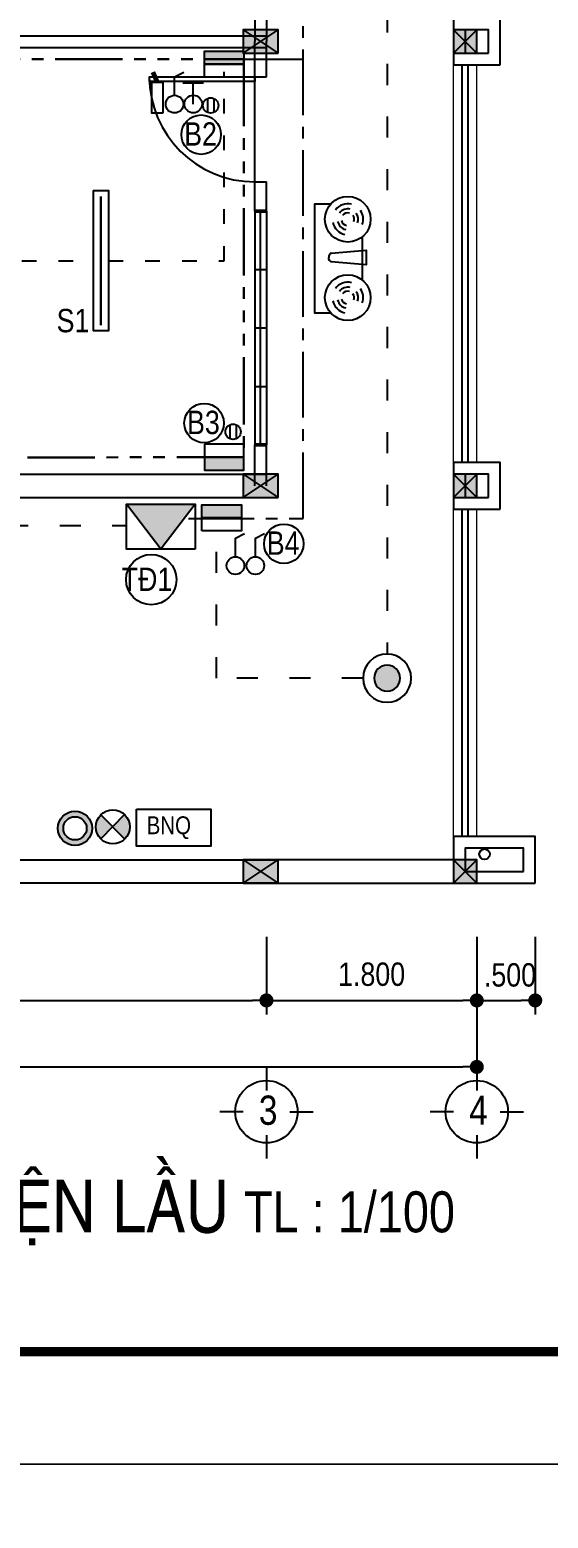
# Model space of a CAD drawing. Header units: millimetres. Extents: x 100 to 288, y -65 to 177.
# Drawn here: x 141.72 to 146.16, y -27.8 to -15.07 of the extents above; entities that cross this region are included whole.
import ezdxf

# ---------------------------------------------------------------- set-up
doc = ezdxf.new("R2010")
doc.units = ezdxf.units.MM
doc.header["$LTSCALE"] = 0.3
doc.header["$MEASUREMENT"] = 0
doc.header["$PDMODE"] = 2
for name, pattern in [('ACAD_ISO03W100', [30, 12, -18]), ('ACAD_ISO04W100', [30, 24, -3, 0, -3]), ('ACAD_ISO06W100', [36, 24, -3, 0, -3, 0, -3, 0, -3]), ('CENTER2', [1.125, 0.75, -0.125, 0.125, -0.125])]:
    doc.linetypes.add(name, pattern=pattern)
doc.layers.get('0').update_dxf_attribs({"linetype": 'CONTINUOUS', "lineweight": 13})
doc.layers.get('DEFPOINTS').update_dxf_attribs({"linetype": 'CONTINUOUS', "lineweight": 13})
for name, color, linetype in [('CB-TD-34', 34, 'CONTINUOUS'), ('CHU', 3, 'CONTINUOUS'), ('COT', 1, 'CONTINUOUS'), ('DEN-24', 24, 'CONTINUOUS'), ('HACTH', 8, 'CONTINUOUS'), ('HATCH', 8, 'CONTINUOUS'), ('LAYER 1', 1, 'CONTINUOUS'), ('LAYER1', 1, 'CONTINUOUS'), ('LAYER3', 34, 'CONTINUOUS'), ('LAYER4', 114, 'CONTINUOUS'), ('LAYER5', 5, 'CONTINUOUS'), ('LAYER7', 7, 'CONTINUOUS'), ('QUAT', 36, 'CONTINUOUS'), ('THIETBI', 25, 'CONTINUOUS'), ('TU DIEN', 3, 'CONTINUOUS'), ('TUONG', 7, 'CONTINUOUS')]:
    doc.layers.add(name, color=color, linetype=linetype)
for name, color, linetype, lineweight in [('DAY CAI', 2, 'ACAD_ISO04W100', 30), ('DAY DEN', 4, 'ACAD_ISO03W100', 25), ('DAY NHANH-90', 90, 'ACAD_ISO06W100', 30)]:
    doc.layers.add(name, color=color, linetype=linetype, lineweight=lineweight)
doc.styles.add('chu dan', font='VHELVCN.TTF', dxfattribs={"height": 350})
doc.styles.add('HELVE', font='')
doc.styles.add('HELVE-KT', font='VHELVCN.TTF')
doc.styles.get('HELVE').set_extended_font_data('VNhelvetica')
doc.dimstyles.new('1-100', dxfattribs={"dimtxt": 0.2, "dimasz": 0.12, "dimexe": 0.12, "dimexo": 0.2, "dimgap": 0.12, "dimtad": 1, "dimdec": 3, "dimzin": 4, "dimdsep": 46, "dimtxsty": 'HELVE-KT', "dimblk1": 'DOT', "dimblk2": 'DOT', "dimsah": 1, "dimcen": -0.18, "dimadec": 3, "dimazin": 0, "dimtfac": 1, "dimtdec": 3, "dimtmove": 2, "dimatfit": 3, "dimldrblk": 'DOT', "dimfxl": 0, "dimtolj": 1, "dimtzin": 4, "dimarcsym": 0})

# ---------------------------------------------------------------- blocks, each defined once
blk = doc.blocks.new('_DOT')
at = {"color": 0, "linetype": 'ByBlock'}
blk.add_line((-0.5, 0), (-1, 0), dxfattribs=at)
at = {"color": 0, "linetype": 'ByBlock', "const_width": 0.5}
blk.add_lwpolyline([(-0.25, 0, 1), (0.25, 0, 1)], format="xyb", close=True, dxfattribs=at)
blk = doc.blocks.new('*D936')
at = {"layer": 'DEFPOINTS', "color": 0, "lineweight": -2, "ltscale": 5}
for p in [(138.048, -22.629), (143.748, -22.629), (143.748, -23.372)]:
    blk.add_point(p, dxfattribs=at)
at = {"layer": 'LAYER 1', "color": 0, "lineweight": -2, "ltscale": 5}
for p, q in [((138.048, -22.829), (138.048, -23.492)), ((143.748, -22.829), (143.748, -23.492)), ((138.168, -23.372), (143.628, -23.372))]:
    blk.add_line(p, q, dxfattribs=at)
at = {"layer": 'LAYER 1', "color": 0, "lineweight": -2, "ltscale": 5, "xscale": 0.12, "yscale": 0.12, "zscale": 0.12, "rotation": 180}
blk.add_blockref('_DOT', (138.048, -23.372), dxfattribs=at)
at = {"layer": 'LAYER 1', "color": 0, "lineweight": -2, "ltscale": 5, "xscale": 0.12, "yscale": 0.12, "zscale": 0.12}
blk.add_blockref('_DOT', (143.748, -23.372), dxfattribs=at)
at = {"layer": 'LAYER 1', "color": 0, "ltscale": 5, "insert": (140.898, -23.149), "char_height": 0.2, "attachment_point": 5, "style": 'HELVE-KT'}
blk.add_mtext('\\A1;5.700', dxfattribs=at)
blk = doc.blocks.new('*D944')
at = {"layer": 'DEFPOINTS', "color": 0, "lineweight": -2, "ltscale": 5}
for p in [(143.748, -22.629), (145.548, -22.629), (145.548, -23.372)]:
    blk.add_point(p, dxfattribs=at)
at = {"layer": 'LAYER 1', "color": 0, "lineweight": -2, "ltscale": 5}
for p, q in [((143.748, -22.829), (143.748, -23.492)), ((145.548, -22.829), (145.548, -23.492)), ((143.868, -23.372), (145.428, -23.372))]:
    blk.add_line(p, q, dxfattribs=at)
at = {"layer": 'LAYER 1', "color": 0, "lineweight": -2, "ltscale": 5, "xscale": 0.12, "yscale": 0.12, "zscale": 0.12, "rotation": 180}
blk.add_blockref('_DOT', (143.748, -23.372), dxfattribs=at)
at = {"layer": 'LAYER 1', "color": 0, "lineweight": -2, "ltscale": 5, "xscale": 0.12, "yscale": 0.12, "zscale": 0.12}
blk.add_blockref('_DOT', (145.548, -23.372), dxfattribs=at)
at = {"layer": 'LAYER 1', "color": 0, "ltscale": 5, "insert": (144.648, -23.149), "char_height": 0.2, "attachment_point": 5, "style": 'HELVE-KT'}
blk.add_mtext('\\A1;1.800', dxfattribs=at)
blk = doc.blocks.new('*D945')
at = {"layer": 'DEFPOINTS', "color": 0, "lineweight": -2, "ltscale": 5}
for p in [(136.548, -23.224), (145.548, -23.224), (145.548, -23.941)]:
    blk.add_point(p, dxfattribs=at)
at = {"layer": 'LAYER 1', "color": 0, "lineweight": -2, "ltscale": 5}
for p, q in [((136.548, -23.424), (136.548, -24.061)), ((145.548, -23.424), (145.548, -24.061)), ((136.668, -23.941), (145.428, -23.941))]:
    blk.add_line(p, q, dxfattribs=at)
at = {"layer": 'LAYER 1', "color": 0, "lineweight": -2, "ltscale": 5, "xscale": 0.12, "yscale": 0.12, "zscale": 0.12, "rotation": 180}
blk.add_blockref('_DOT', (136.548, -23.941), dxfattribs=at)
at = {"layer": 'LAYER 1', "color": 0, "lineweight": -2, "ltscale": 5, "xscale": 0.12, "yscale": 0.12, "zscale": 0.12}
blk.add_blockref('_DOT', (145.548, -23.941), dxfattribs=at)
at = {"layer": 'LAYER 1', "color": 0, "ltscale": 5, "insert": (141.048, -23.719), "char_height": 0.2, "attachment_point": 5, "style": 'HELVE-KT'}
blk.add_mtext('\\A1;9.000', dxfattribs=at)
blk = doc.blocks.new('*D934')
at = {"layer": 'DEFPOINTS', "color": 0, "lineweight": -2, "ltscale": 5}
for p in [(145.548, -22.629), (146.048, -22.629), (146.048, -23.372)]:
    blk.add_point(p, dxfattribs=at)
at = {"layer": 'LAYER 1', "color": 0, "lineweight": -2, "ltscale": 5}
for p, q in [((145.548, -22.829), (145.548, -23.492)), ((146.048, -22.829), (146.048, -23.492)), ((145.668, -23.372), (145.928, -23.372))]:
    blk.add_line(p, q, dxfattribs=at)
at = {"layer": 'LAYER 1', "color": 0, "lineweight": -2, "ltscale": 5, "xscale": 0.12, "yscale": 0.12, "zscale": 0.12, "rotation": 180}
blk.add_blockref('_DOT', (145.548, -23.372), dxfattribs=at)
at = {"layer": 'LAYER 1', "color": 0, "lineweight": -2, "ltscale": 5, "xscale": 0.12, "yscale": 0.12, "zscale": 0.12}
blk.add_blockref('_DOT', (146.048, -23.372), dxfattribs=at)
at = {"layer": 'LAYER 1', "color": 0, "ltscale": 5, "insert": (145.832, -23.155), "char_height": 0.2, "attachment_point": 5, "style": 'HELVE-KT'}
blk.add_mtext('\\A1;.500', dxfattribs=at)
blk = doc.blocks.new('1.2')
at = {"layer": 'DEN-24'}
for points in [[(176.542, 92.721), (176.542, 92.851), (175.342, 92.851), (175.342, 92.721)], [(176.542, 92.721), (175.342, 92.721)], [(175.942, 92.786), (175.39, 92.786)]]:
    blk.add_lwpolyline(points, dxfattribs=at)
at = {"layer": 'DEN-24', "linetype": 'Continuous', "ltscale": 0.08, "const_width": 0.02}
for points in [[(175.942, 92.786), (175.39, 92.786)], [(175.942, 92.786), (176.494, 92.786)]]:
    blk.add_lwpolyline(points, dxfattribs=at)
blk = doc.blocks.new('BDIEN')
at = {"layer": 'CB-TD-34', "ltscale": 0.3}
blk.add_hatch(color=256, dxfattribs=at).paths.add_polyline_path([(368, 150), (368, 261), (30, 261), (30, 150)])
at = {"layer": 'CB-TD-34'}
for points in [[(368, 39), (368, 261), (30, 261), (30, 39)], [(368, 150), (368, 150), (30, 150), (30, 150)]]:
    blk.add_lwpolyline(points, close=True, dxfattribs=at)
blk = doc.blocks.new('ocam')
at = {"layer": 'CB-TD-34', "ltscale": 0.3}
for p, q in [((2626.682, 1316.332), (2626.682, 1316.232)), ((2626.727, 1316.332), (2626.727, 1316.232))]:
    blk.add_line(p, q, dxfattribs=at)
at = {"layer": 'CB-TD-34', "ltscale": 0.3, "extrusion": (0, 0, -1)}
blk.add_ellipse((2626.705, 1316.282), major_axis=(0.0387, 0.0387), ratio=1, start_param=3.926991, end_param=10.210176, dxfattribs=at)
blk = doc.blocks.new('congtac')
at = {"layer": 'CB-TD-34', "ltscale": 0.3}
blk.add_lwpolyline([(2626.568, 1316.342), (2626.568, 1316.474), (2626.633, 1316.508)], dxfattribs=at)
at = {"layer": 'CB-TD-34', "ltscale": 0.3, "extrusion": (0, 0, -1)}
blk.add_ellipse((2626.568, 1316.279), major_axis=(-0.0445, 0.0445), ratio=1, start_param=5.497787, end_param=11.780972, dxfattribs=at)
blk = doc.blocks.new('dimerquat')
at = {"layer": 'QUAT', "linetype": 'Continuous'}
for points in [[(2626.193, 1316.431), (2626.342, 1316.431)], [(2626.268, 1316.279), (2626.268, 1316.431)]]:
    blk.add_lwpolyline(points, dxfattribs=at)
blk.add_circle((2626.268, 1316.279), 0.0629, dxfattribs=at)
blk = doc.blocks.new('rtrtr')
at = {"layer": 'LAYER1', "linetype": 'Continuous', "ltscale": 0.08}
blk.add_hatch(color=256, dxfattribs=at).paths.add_polyline_path([(-2873.046, 963.636, 1), (-2872.852, 963.636, 1)])
at = {"layer": 'LAYER3'}
blk.add_circle((-2872.949, 963.636), 0.179, dxfattribs=at)
at = {"layer": 'THIETBI'}
blk.add_circle((-2872.949, 963.636), 0.0967, dxfattribs=at)
blk = doc.blocks.new('1222')
at = {"layer": 'COT', "ltscale": 200}
h = blk.add_hatch(color=256, dxfattribs=at)
h.paths.add_polyline_path([(303.386, 228.53, 1), (303.695, 228.53, 1)])
h.paths.add_polyline_path([(303.647, 228.53, 1), (303.435, 228.53, 1)], flags=17)
h = blk.add_hatch(color=256, dxfattribs=at)
h.paths.add_polyline_path([(303.884, 228.544), (303.993, 228.432, 0.202908), (304.04, 228.543, 0.204161), (303.992, 228.655)])
h.paths.add_polyline_path([(303.884, 228.544), (303.777, 228.654, 0.201837), (303.731, 228.543, 0.200249), (303.776, 228.433)])
for p, q in [((303.992, 228.655), (303.776, 228.433)), ((303.777, 228.654), (303.993, 228.432))]:
    blk.add_line(p, q, dxfattribs=at)
blk.add_lwpolyline([(304.101, 228.704), (304.777, 228.704), (304.777, 228.369), (304.101, 228.369)], close=True, dxfattribs=at)
for centre, radius in [((303.541, 228.53), 0.155), ((303.541, 228.53), 0.106), ((303.885, 228.543), 0.155)]:
    blk.add_circle(centre, radius, dxfattribs=at)
at = {"layer": 'COT', "ltscale": 200, "insert": (304.193, 228.639), "char_height": 0.1625, "width": 0.75343, "attachment_point": 1, "style": 'chu dan'}
blk.add_mtext('BNQ', dxfattribs=at)

msp = doc.modelspace()

# ---------------------------------------------------------------- hatches: boundary and pattern name
at = {"layer": 'CB-TD-34', "linetype": 'Continuous', "ltscale": 0.08}
msp.add_hatch(color=256, dxfattribs=at).paths.add_polyline_path([(142.84445, -19.51103), (142.55168, -19.12715), (143.13721, -19.12715)])
at = {"layer": 'LAYER7', "lineweight": -2, "ltscale": 0.08}
h = msp.add_hatch(color=256, dxfattribs=at)
h.paths.add_polyline_path([(143.54806, -15.06865), (143.54806, -15.26865), (143.69806, -15.16865)])
h.paths.add_polyline_path([(143.69806, -15.16865), (143.84806, -15.06865), (143.54806, -15.06865)])
h.paths.add_polyline_path([(143.54806, -15.26865), (143.84806, -15.26865), (143.69806, -15.16865)])
h.paths.add_polyline_path([(143.69806, -15.16865), (143.84806, -15.26865), (143.84806, -15.06865)])
h = msp.add_hatch(color=256, dxfattribs=at)
h.paths.add_polyline_path([(145.44806, -15.16865), (145.34806, -15.06865), (145.34806, -15.26865)])
h.paths.add_polyline_path([(145.44806, -15.16865), (145.34806, -15.26865), (145.54806, -15.26865)])
h.paths.add_polyline_path([(145.54806, -15.06865), (145.44806, -15.16865), (145.54806, -15.26865)])
h.paths.add_polyline_path([(145.54806, -15.06865), (145.34806, -15.06865), (145.44806, -15.16865)])
h = msp.add_hatch(color=256, dxfattribs=at)
h.paths.add_polyline_path([(145.44806, -15.16865), (145.34806, -15.06865), (145.34806, -15.26865)])
h.paths.add_polyline_path([(145.44806, -15.16865), (145.34806, -15.26865), (145.54806, -15.26865)])
h.paths.add_polyline_path([(145.54806, -15.06865), (145.44806, -15.16865), (145.54806, -15.26865)])
h.paths.add_polyline_path([(145.54806, -15.06865), (145.34806, -15.06865), (145.44806, -15.16865)])
h = msp.add_hatch(color=256, dxfattribs=at)
h.paths.add_polyline_path([(143.54806, -18.86865), (143.54806, -19.06865), (143.69806, -18.96865)])
h.paths.add_polyline_path([(143.69806, -18.96865), (143.84806, -18.86865), (143.54806, -18.86865)])
h.paths.add_polyline_path([(143.54806, -19.06865), (143.84806, -19.06865), (143.69806, -18.96865)])
h.paths.add_polyline_path([(143.69806, -18.96865), (143.84806, -19.06865), (143.84806, -18.86865)])
h = msp.add_hatch(color=256, dxfattribs=at)
h.paths.add_polyline_path([(145.44806, -18.96865), (145.34806, -18.86865), (145.34806, -19.06865)])
h.paths.add_polyline_path([(145.44806, -18.96865), (145.34806, -19.06865), (145.54806, -19.06865)])
h.paths.add_polyline_path([(145.54806, -18.86865), (145.44806, -18.96865), (145.54806, -19.06865)])
h.paths.add_polyline_path([(145.54806, -18.86865), (145.34806, -18.86865), (145.44806, -18.96865)])
h = msp.add_hatch(color=256, dxfattribs=at)
h.paths.add_polyline_path([(145.44806, -18.96865), (145.34806, -18.86865), (145.34806, -19.06865)])
h.paths.add_polyline_path([(145.44806, -18.96865), (145.34806, -19.06865), (145.54806, -19.06865)])
h.paths.add_polyline_path([(145.54806, -18.86865), (145.44806, -18.96865), (145.54806, -19.06865)])
h.paths.add_polyline_path([(145.54806, -18.86865), (145.34806, -18.86865), (145.44806, -18.96865)])
h = msp.add_hatch(color=256, dxfattribs=at)
h.paths.add_polyline_path([(143.54806, -22.16865), (143.54806, -22.36865), (143.69806, -22.26865)])
h.paths.add_polyline_path([(143.69806, -22.26865), (143.84806, -22.16865), (143.54806, -22.16865)])
h.paths.add_polyline_path([(143.54806, -22.36865), (143.84806, -22.36865), (143.69806, -22.26865)])
h.paths.add_polyline_path([(143.69806, -22.26865), (143.84806, -22.36865), (143.84806, -22.16865)])
h = msp.add_hatch(color=256, dxfattribs=at)
h.paths.add_polyline_path([(145.44806, -22.26865), (145.34806, -22.16865), (145.34806, -22.36865)])
h.paths.add_polyline_path([(145.44806, -22.26865), (145.34806, -22.36865), (145.54806, -22.36865)])
h.paths.add_polyline_path([(145.54806, -22.16865), (145.44806, -22.26865), (145.54806, -22.36865)])
h.paths.add_polyline_path([(145.54806, -22.16865), (145.34806, -22.16865), (145.44806, -22.26865)])
h = msp.add_hatch(color=256, dxfattribs=at)
h.paths.add_polyline_path([(145.44806, -22.26865), (145.34806, -22.16865), (145.34806, -22.36865)])
h.paths.add_polyline_path([(145.44806, -22.26865), (145.34806, -22.36865), (145.54806, -22.36865)])
h.paths.add_polyline_path([(145.54806, -22.16865), (145.44806, -22.26865), (145.54806, -22.36865)])
h.paths.add_polyline_path([(145.54806, -22.16865), (145.34806, -22.16865), (145.44806, -22.26865)])

# ---------------------------------------------------------------- linework, layer by layer
at = {"ltscale": 5}
for p, q in [((145.34806, -18.76865), (145.34806, -15.36865)), ((145.54806, -18.76865), (145.54806, -15.36865)), ((145.34806, -21.96865), (145.34806, -19.16865)), ((145.54806, -21.96865), (145.54806, -19.16865))]:
    msp.add_line(p, q, dxfattribs=at)
at = {"layer": 'CB-TD-34', "linetype": 'Continuous', "const_width": 0.04067}
msp.add_lwpolyline([(142.81483, -15.51668), (142.77628, -15.42955)], dxfattribs=at)
at = {"layer": 'CB-TD-34', "linetype": 'Continuous'}
for points in [[(142.86149, -15.78213), (142.76816, -15.78213), (142.76816, -15.51668), (142.86149, -15.51668)], [(143.13714, -19.51104), (142.55161, -19.51104), (142.55161, -19.12716), (143.13714, -19.12716)]]:
    msp.add_lwpolyline(points, close=True, dxfattribs=at)
at = {"layer": 'CB-TD-34', "linetype": 'Continuous', "ltscale": 0.08}
msp.add_lwpolyline([(143.13714, -19.12716), (142.84437, -19.51104), (142.55161, -19.12716)], dxfattribs=at)
at = {"layer": 'CHU'}
for points in [[(143.74806, -23.9413), (143.74806, -24.1413)], [(145.54806, -23.9413), (145.54806, -24.1413)], [(143.54806, -24.32463), (143.34806, -24.32463)], [(143.94806, -24.32463), (144.14806, -24.32463)], [(145.34806, -24.32463), (145.14806, -24.32463)], [(145.74806, -24.32463), (145.94806, -24.32463)], [(143.74806, -24.52463), (143.74806, -24.72463)], [(145.54806, -24.52463), (145.54806, -24.72463)]]:
    msp.add_lwpolyline(points, dxfattribs=at)
for centre in [(143.74806, -24.32463), (145.54806, -24.32463)]:
    msp.add_circle(centre, 0.26667, dxfattribs=at)
at = {"layer": 'DAY DEN', "ltscale": 0.05}
for points in [[(144.78056, -13.11006), (144.78056, -20.40831)], [(137.47901, -20.41217), (137.47901, -19.30741), (142.55161, -19.30741)], [(144.57399, -20.61488), (143.31959, -20.61488), (143.31959, -19.35415)]]:
    msp.add_lwpolyline(points, dxfattribs=at)
at = {"layer": 'DAY DEN', "ltscale": 0.035}
for points in [[(142.39546, -17.04365), (143.38663, -17.04365), (143.38663, -15.42829)], [(141.33878, -17.04365), (142.26567, -17.04365)]]:
    msp.add_lwpolyline(points, dxfattribs=at)
at = {"layer": 'DAY DEN', "linetype": 'Continuous', "ltscale": 0.08}
for points in [[(144.29696, -16.55963), (144.15967, -16.55963), (144.15967, -17.48805), (144.29696, -17.48805)], [(144.57117, -17.21094), (144.57117, -16.83674)], [(144.30075, -16.9788), (144.6016, -16.95274), (144.6016, -17.07964), (144.30075, -17.05359)]]:
    msp.add_lwpolyline(points, dxfattribs=at)
for centre in [(144.4439, -16.68846), (144.4439, -17.35922)]:
    msp.add_circle(centre, 0.19541, dxfattribs=at)
for centre, radius, start, end in [((144.4439, -16.68846), 0.13173, 75.855982, 143.393834), ((144.4439, -16.68846), 0.08876, 75.855982, 143.393834), ((144.4439, -16.68846), 0.05466, 75.855982, 143.393834), ((144.4439, -16.68846), 0.05466, 339.868895, 35.099278), ((144.4439, -16.68846), 0.08876, 339.868895, 35.099278), ((144.4439, -16.68846), 0.13173, 339.868895, 35.099278), ((144.4439, -16.68846), 0.13173, 192.515286, 258.801915), ((144.4439, -16.68846), 0.08876, 192.515286, 258.801915), ((144.4439, -16.68846), 0.05466, 192.515286, 258.801915), ((144.4439, -17.35922), 0.13173, 75.855982, 143.393834), ((144.4439, -17.35922), 0.08876, 75.855982, 143.393834), ((144.4439, -17.35922), 0.05466, 75.855982, 143.393834), ((144.4439, -17.35922), 0.08876, 339.868895, 35.099278), ((144.4439, -17.35922), 0.13173, 339.868895, 35.099278), ((144.4439, -17.35922), 0.13173, 192.515286, 258.801915), ((144.4439, -17.35922), 0.08876, 192.515286, 258.801915), ((144.4439, -17.35922), 0.05466, 192.515286, 258.801915), ((144.4439, -17.35922), 0.05466, 339.868895, 35.099278)]:
    msp.add_arc(centre, radius, start, end, dxfattribs=at)
for points in [[(144.30075, -16.9788), (144.28557, -16.99582), (144.28087, -17.01619)], [(144.30075, -17.05359), (144.28557, -17.03656), (144.28087, -17.01619)]]:
    msp.add_spline(points, degree=3, dxfattribs=at)
at = {"layer": 'DAY NHANH-90', "linetype": 'CENTER2', "lineweight": -2, "ltscale": 2.5}
for points in [[(143.07964, -19.24764), (144.06279, -19.24764), (144.06279, -0.10983)], [(143.49829, -15.31739), (144.06279, -15.31739)]]:
    msp.add_lwpolyline(points, dxfattribs=at)
at = {"layer": 'DAY NHANH-90', "ltscale": 0.08}
msp.add_lwpolyline([(136.94796, -16.62108), (136.83689, -16.62108), (136.83689, -15.31739), (143.55579, -15.31739), (143.55579, -18.72467), (138.80566, -18.72768)], dxfattribs=at)
at = {"layer": 'DEFPOINTS', "linetype": 'Continuous', "ltscale": 0.08}
for points in [[(116.85754, -27.34106), (158.85754, -27.34106), (158.85754, 2.35894), (116.85754, 2.35894)], [(116.85754, -57.04106), (158.85754, -57.04106), (158.85754, -27.34106), (116.85754, -27.34106)]]:
    msp.add_lwpolyline(points, close=True, dxfattribs=at)
at = {"layer": 'LAYER 1', "ltscale": 5}
msp.add_circle((145.61418, -22.12095), 0.045, dxfattribs=at)
at = {"layer": 'LAYER4', "ltscale": 5}
for p, q in [((145.42306, -18.76865), (145.42306, -15.36865)), ((145.47306, -18.76865), (145.47306, -15.36865)), ((145.42306, -21.96865), (145.42306, -19.16865)), ((145.47306, -21.96865), (145.47306, -19.16865))]:
    msp.add_line(p, q, dxfattribs=at)
at = {"layer": 'LAYER5', "color": 163, "linetype": 'Continuous'}
for p, q in [((143.64806, -16.36865), (143.64806, -15.46865)), ((143.64806, -16.61865), (143.64806, -18.61865)), ((143.69806, -18.61865), (143.69806, -16.61865)), ((143.74806, -16.61865), (143.74806, -18.61865)), ((143.64806, -17.11865), (143.74806, -17.11865)), ((143.64806, -17.61865), (143.74806, -17.61865)), ((143.64806, -18.11865), (143.74806, -18.11865))]:
    msp.add_line(p, q, dxfattribs=at)
msp.add_lwpolyline([(143.64806, -15.46865), (143.64806, -15.50865), (142.74806, -15.50865), (142.74806, -15.46865)], close=True, dxfattribs=at)
msp.add_arc((143.64806, -15.46467), 0.90392, 180.252591, 270, dxfattribs=at)
at = {"layer": 'LAYER7', "lineweight": -2, "ltscale": 0.08}
for p, q in [((143.54806, -15.26865), (143.84806, -15.06865)), ((143.54806, -15.06865), (143.84806, -15.26865)), ((145.34806, -15.26865), (145.54806, -15.06865)), ((145.34806, -15.06865), (145.54806, -15.26865)), ((145.34806, -15.26865), (145.54806, -15.06865)), ((145.34806, -15.06865), (145.54806, -15.26865)), ((143.54806, -19.06865), (143.84806, -18.86865)), ((143.54806, -18.86865), (143.84806, -19.06865)), ((145.34806, -19.06865), (145.54806, -18.86865)), ((145.34806, -18.86865), (145.54806, -19.06865)), ((145.34806, -19.06865), (145.54806, -18.86865)), ((145.34806, -18.86865), (145.54806, -19.06865)), ((143.54806, -22.36865), (143.84806, -22.16865)), ((143.54806, -22.16865), (143.84806, -22.36865)), ((145.34806, -22.36865), (145.54806, -22.16865)), ((145.34806, -22.16865), (145.54806, -22.36865)), ((145.34806, -22.36865), (145.54806, -22.16865)), ((145.34806, -22.16865), (145.54806, -22.36865)), ((143.74806, -22.36865), (145.54806, -22.36865))]:
    msp.add_line(p, q, dxfattribs=at)
at = {"layer": 'LAYER7', "linetype": 'Continuous', "const_width": 0.08}
msp.add_lwpolyline([(157.85754, 1.3964), (118.65754, 1.3964), (118.65754, -26.37851), (157.85754, -26.37851)], close=True, dxfattribs=at)
at = {"layer": 'LAYER7', "lineweight": -2, "ltscale": 0.08}
for points in [[(143.64806, -14.86865), (143.64806, -15.16865)], [(143.74806, -14.86865), (143.74806, -15.16865)], [(136.54806, -15.11865), (143.74806, -15.11865)], [(136.54806, -15.21865), (143.74806, -15.21865)], [(143.64806, -15.46865), (143.64806, -15.16865)], [(143.74806, -15.46865), (143.74806, -15.16865)], [(143.64806, -15.46865), (143.74806, -15.46865)], [(143.64806, -16.61865), (143.64806, -16.36865)], [(143.64806, -16.36865), (143.74806, -16.36865)], [(143.74806, -16.61865), (143.74806, -16.36865)], [(143.64806, -18.96865), (143.64806, -18.61865)], [(143.74806, -18.96865), (143.74806, -18.61865)], [(137.04806, -18.86865), (143.74806, -18.86865)], [(136.54806, -19.06865), (143.84806, -19.06865)], [(136.54806, -22.16865), (143.84806, -22.16865)], [(143.74806, -22.36865), (145.54806, -22.36865), (145.54806, -22.16865), (143.74806, -22.16865)], [(143.84806, -22.36865), (136.54806, -22.36865)]]:
    msp.add_lwpolyline(points, dxfattribs=at)
for points in [[(145.74806, -15.36865), (145.74806, -14.96865), (145.34806, -14.96865), (145.34806, -15.36865)], [(143.84806, -15.26865), (143.84806, -15.06865), (143.54806, -15.06865), (143.54806, -15.26865)], [(145.54806, -15.26865), (145.54806, -15.06865), (145.34806, -15.06865), (145.34806, -15.26865)], [(145.54806, -15.26865), (145.54806, -15.06865), (145.34806, -15.06865), (145.34806, -15.26865)], [(145.64806, -15.26865), (145.64806, -15.06865), (145.44806, -15.06865), (145.44806, -15.26865)], [(145.74806, -19.16865), (145.74806, -18.76865), (145.34806, -18.76865), (145.34806, -19.16865)], [(143.84806, -19.06865), (143.84806, -18.86865), (143.54806, -18.86865), (143.54806, -19.06865)], [(145.54806, -19.06865), (145.54806, -18.86865), (145.34806, -18.86865), (145.34806, -19.06865)], [(145.54806, -19.06865), (145.54806, -18.86865), (145.34806, -18.86865), (145.34806, -19.06865)], [(145.64806, -19.06865), (145.64806, -18.86865), (145.44806, -18.86865), (145.44806, -19.06865)], [(146.04806, -22.36865), (146.04806, -21.96865), (145.34806, -21.96865), (145.34806, -22.36865)], [(145.94806, -22.26865), (145.94806, -22.06865), (145.44806, -22.06865), (145.44806, -22.26865)], [(143.84806, -22.36865), (143.84806, -22.16865), (143.54806, -22.16865), (143.54806, -22.36865)], [(145.54806, -22.36865), (145.54806, -22.16865), (145.34806, -22.16865), (145.34806, -22.36865)], [(145.54806, -22.36865), (145.54806, -22.16865), (145.34806, -22.16865), (145.34806, -22.36865)]]:
    msp.add_lwpolyline(points, close=True, dxfattribs=at)
at = {"layer": 'TU DIEN', "linetype": 'Continuous', "ltscale": 0.08}
for centre, radius in [((143.18926, -15.9647), 0.16882), ((143.21408, -18.43233), 0.16882), ((143.89651, -19.4653), 0.16882), ((142.76191, -19.77181), 0.21515)]:
    msp.add_circle(centre, radius, dxfattribs=at)
at = {"layer": 'TUONG', "linetype": 'ByBlock', "ltscale": 5, "const_width": 0.03}
for points in [[(143.74806, -16.61865), (143.64806, -16.61865)], [(143.74806, -18.61865), (143.64806, -18.61865)]]:
    msp.add_lwpolyline(points, dxfattribs=at)

# ---------------------------------------------------------------- block references
at = {"layer": 'CB-TD-34', "xscale": -0.001001361990347505, "yscale": 0.001001361990347505, "zscale": 0.00100136178607373}
for p in [(143.58564, -15.51235), (143.5635, -19.3933)]:
    msp.add_blockref('BDIEN', p, dxfattribs=at)
at = {"layer": 'CB-TD-34', "xscale": 0.001001361990347505, "yscale": 0.001001361990347505, "zscale": 0.00100136178607373, "rotation": 180}
msp.add_blockref('BDIEN', (143.58564, -18.57463), dxfattribs=at)
at = {"layer": 'DAY CAI', "xscale": 1.19999999999709, "yscale": 1.200000000011642, "zscale": 1.2}
for name, p in [('congtac', (-3008.91992, -1595.23842)), ('dimerquat', (-3008.40006, -1595.23743)), ('ocam', (-3008.77542, -1595.25303)), ('ocam', (-3008.77542, -1595.25303)), ('ocam', (-3008.58357, -1598.04484)), ('ocam', (-3008.58357, -1598.04484)), ('congtac', (-3008.39914, -1599.18689)), ('congtac', (-3008.22857, -1599.18689))]:
    msp.add_blockref(name, p, dxfattribs=at)
at = {"layer": 'HACTH', "linetype": 'Continuous', "xscale": -1.152000000007682, "yscale": 1.152000000025145, "zscale": 1.152}
msp.add_blockref('rtrtr', (-3164.85672, -1130.72358), dxfattribs=at)
at = {"layer": 'HATCH', "lineweight": 35, "xscale": -1, "rotation": 270}
msp.add_blockref('1.2', (49.54478, -192.98571), dxfattribs=at)
at = {"layer": 'HATCH', "linetype": 'Continuous', "xscale": 0.9407999999960879, "yscale": 0.9408000000286849, "zscale": 0.9408000000000001}
msp.add_blockref('1222', (-143.46172, -236.90063), dxfattribs=at)

# ---------------------------------------------------------------- texts
at = {"layer": 'LAYER 1', "linetype": 'Continuous', "insert": (142.09264, -17.45526), "char_height": 0.2, "width": 3.8855277, "attachment_point": 2, "style": 'HELVE-KT'}
msp.add_mtext('S1', dxfattribs=at)
at = {"layer": 'LAYER 1', "linetype": 'Continuous', "ltscale": 0.4, "insert": (137.03282, -24.90595), "char_height": 0.2, "width": 10.8090428, "attachment_point": 1, "style": 'HELVE-KT'}
msp.add_mtext('{\\H2.25x;MAËT BAÈNG CAÁP ÑIEÄN LAÀU}  {\\H1.75x;TL : 1/100}', dxfattribs=at)
at = {"layer": 'LAYER1', "linetype": 'Continuous', "ltscale": 0.05, "char_height": 0.25, "width": 13.0973333, "attachment_point": 1, "style": 'HELVE-KT'}
for s, insert in [('3', (143.68289, -24.18609)), ('4', (145.48289, -24.18609))]:
    msp.add_mtext(s, dxfattribs=dict(at, insert=insert))
at = {"layer": 'TU DIEN', "linetype": 'Continuous', "ltscale": 0.08, "char_height": 0.2, "attachment_point": 3, "style": 'HELVE'}
for s, insert in [('{\\fVNI-Helve-Condense|b0|i0|c0|p2;B2}', (143.32395, -15.85898)), ('{\\fVNI-Helve-Condense|b0|i0|c0|p2;B3}', (143.34876, -18.32661)), ('{\\fVNI-Helve-Condense|b0|i0|c0|p2;B4}', (144.03119, -19.35958)), ('{\\fVNI-Helve-Condense|b0|i0|c0|p2;TÑ1}', (142.94222, -19.66883))]:
    msp.add_mtext(s, dxfattribs=dict(at, insert=insert))

# ---------------------------------------------------------------- dimensions: what is measured, and where the dimension line sits
at = {"layer": 'LAYER 1', "ltscale": 5}
for base, p1, p2, picture, middle in [((143.74806, -23.37157), (138.04806, -22.62929), (143.74806, -22.62929), '*D936', (140.89806, -23.14943)), ((145.54806, -23.37157), (143.74806, -22.62929), (145.54806, -22.62929), '*D944', (144.64806, -23.14943)), ((145.54806, -23.9413), (136.54806, -23.2239), (145.54806, -23.2239), '*D945', (141.04806, -23.71917))]:
    dim = msp.add_linear_dim(base=base, p1=p1, p2=p2, angle=180, dimstyle='1-100', dxfattribs=at)
    dim.commit()
    dim.dimension.update_dxf_attribs({"geometry": picture, "text_midpoint": middle})
dim = msp.add_linear_dim(base=(146.04806, -23.37157), p1=(145.54806, -22.62929), p2=(146.04806, -22.62929), dimstyle='1-100', dxfattribs=at)
dim.commit()
dim.dimension.update_dxf_attribs({"geometry": '*D934', "text_midpoint": (145.83189, -23.15464), "dimtype": 160})

doc.saveas('drawing.dxf')
